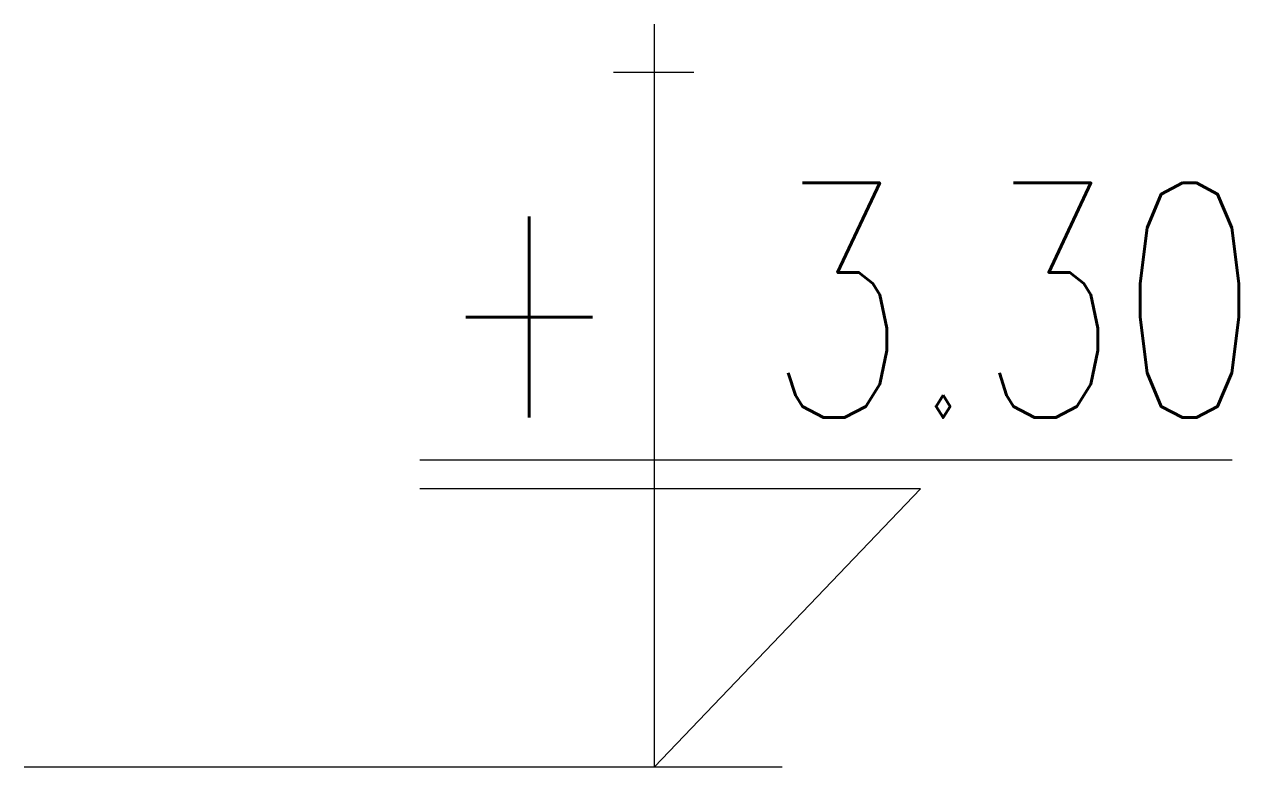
# Model space of a CAD drawing. Header units: millimetres. Extents: x 2016.56 to 2021.8, y 13721.83 to 13722.48.
# Drawn here: x 2021.32858 to 2021.33997, y 13722.00094 to 13722.0079 of the extents above; entities that cross this region are included whole.
import ezdxf

# ---------------------------------------------------------------- set-up
doc = ezdxf.new("R2010")
doc.units = ezdxf.units.MM
doc.layers.add('TEXT', color=7, linetype='Continuous', lineweight=20)
doc.styles.get("Standard").update_dxf_attribs({"font": 'txt.shx', "width": 0.7, "height": 11})

msp = doc.modelspace()

# ---------------------------------------------------------------- linework, layer by layer
at = {"layer": 'TEXT'}
for p, q in [((2021.334491, 13722.000938), (2021.334491, 13722.007899)), ((2021.334108, 13722.00745), (2021.33486, 13722.00745)), ((2021.33991, 13722.003811), (2021.33229, 13722.003811)), ((2021.336985, 13722.003543), (2021.33229, 13722.003543)), ((2021.334491, 13722.000938), (2021.336985, 13722.003543)), ((2021.328581, 13722.000938), (2021.335687, 13722.000938))]:
    msp.add_line(p, q, dxfattribs=at)

# ---------------------------------------------------------------- texts
at = {"layer": 'TEXT', "width": 0.7}
msp.add_text('+ 3.30', height=0.0022, dxfattribs=at).set_placement((2021.332459, 13722.004211))

doc.saveas('drawing.dxf')
